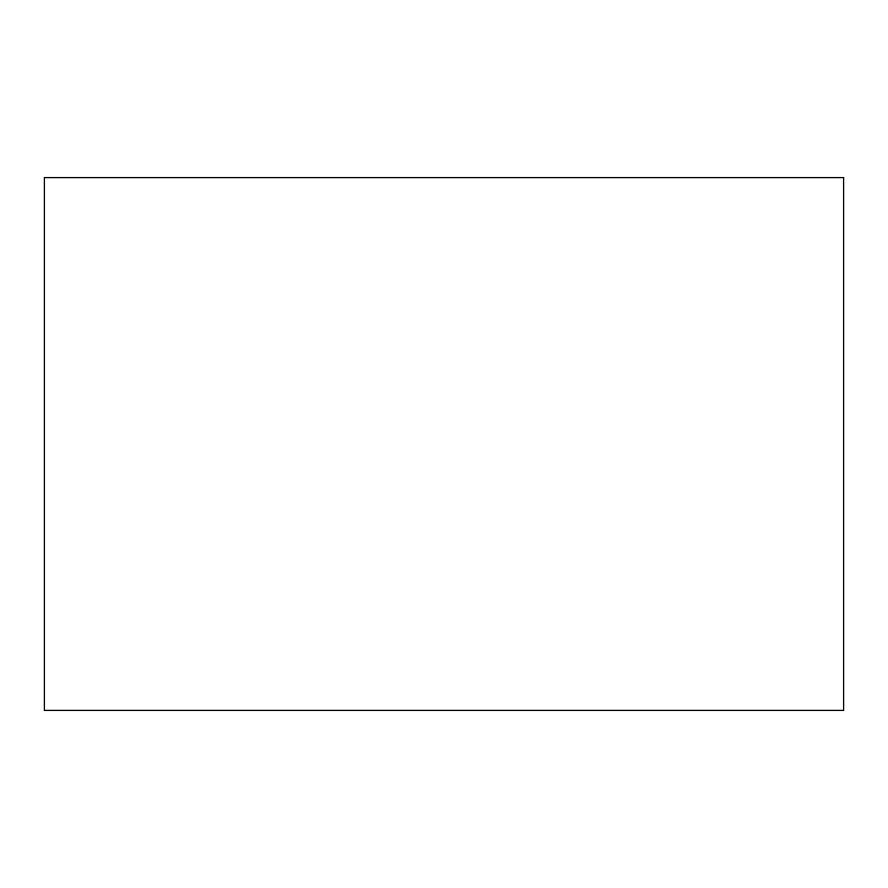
<?xml version="1.0" encoding="UTF-8"?>
<svg xmlns="http://www.w3.org/2000/svg" width="888" height="888" viewBox="0 0 888 888"><rect width="100%" height="100%" fill="white"/><g stroke="black" fill="none" stroke-linecap="round" stroke-linejoin="round"><path stroke-width="1.33" d="M843.6 177.6L44.4 177.6L44.4 710.4L843.6 710.4L843.6 177.6"/></g></svg>
